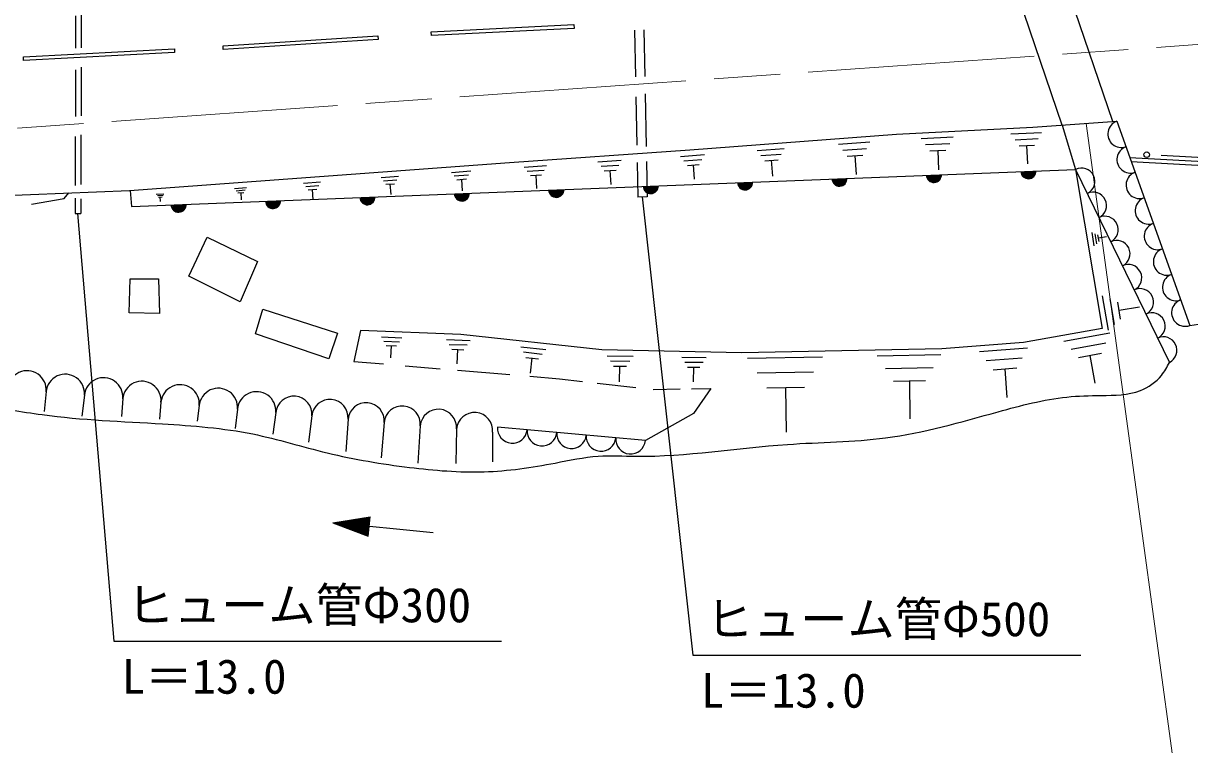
# Model space of a CAD drawing. Units: millimetres, scale not verified. Extents: x 40000 to 680000, y 20000 to 380000.
# Drawn here: x 95564 to 157361, y 245128 to 283368 of the extents above; entities that cross this region are included whole.
import ezdxf
from ezdxf.enums import TextEntityAlignment as Align

# ---------------------------------------------------------------- set-up
doc = ezdxf.new("R2010")
doc.units = ezdxf.units.MM
doc.header["$LTSCALE"] = 1000
doc.linetypes.add('CHAIN', pattern=[18.5, 12, -1.5, 3.5, -1.5])
for name, color, linetype, lineweight in [('M-BGD', 7, 'Continuous', 25), ('M-BMK', 2, 'CHAIN', 13), ('M-STR-STR3', 7, 'Continuous', 25), ('M-TTL-TXT', 7, 'Continuous', 13)]:
    doc.layers.add(name, color=color, linetype=linetype, lineweight=lineweight)
doc.styles.add('ＭＳ ゴシック', font='')
doc.styles.get('ＭＳ ゴシック').set_extended_font_data('MS Gothic')

msp = doc.modelspace()

# ---------------------------------------------------------------- linework, layer by layer
at = {"layer": 'M-BGD'}
for p, q in [((153288, 278163), (149948, 288004)), ((150606, 277975), (147224, 287940)), ((98332, 283772), (98329, 282045)), ((98633, 283821), (98629, 282070)), ((117179, 282918), (124739, 283301)), ((124749, 283101), (117190, 282718)), ((124739, 283301), (124749, 283101)), ((106146, 282175), (114354, 282710)), ((114367, 282510), (106159, 281975)), ((114354, 282710), (114367, 282510)), ((117190, 282718), (117179, 282918)), ((127948, 283003), (127997, 280533)), ((128448, 283028), (128496, 280557)), ((95571, 281596), (103570, 282014)), ((103581, 281814), (95581, 281396)), ((103570, 282014), (103581, 281814)), ((106159, 281975), (106146, 282175)), ((95581, 281396), (95571, 281596)), ((98326, 280902), (98321, 278422)), ((98626, 281048), (98621, 278471)), ((128018, 279471), (128067, 276916)), ((128515, 279627), (128569, 276834)), ((149052, 277866), (153502, 278178)), ((153502, 278178), (157361, 267348)), ((130879, 276653), (141833, 277493)), ((141833, 277493), (149052, 277866)), ((147887, 277507), (149517, 277587)), ((150606, 277975), (151314, 275627)), ((98318, 277376), (98312, 274774)), ((98618, 277449), (98612, 274822)), ((138747, 276957), (140417, 277087)), ((143137, 277267), (144837, 277347)), ((143367, 276937), (144647, 276997)), ((148107, 277197), (149337, 277257)), ((148327, 276877), (149147, 276917)), ((148787, 275917), (148737, 276897)), ((121326, 275999), (130879, 276653)), ((130387, 276317), (131647, 276417)), ((134447, 276627), (135867, 276737)), ((134647, 276357), (135717, 276437)), ((138987, 276647), (140237, 276737)), ((139217, 276327), (140047, 276387)), ((139707, 275357), (139637, 276357)), ((143597, 276607), (144447, 276647)), ((144077, 275607), (144027, 276627)), ((154188, 276255), (177278, 274964)), ((158881, 276196), (155842, 276362)), ((101192, 274506), (121326, 275999)), ((101292, 273656), (151314, 275627)), ((122107, 275747), (123287, 275827)), ((126007, 276017), (127237, 276107)), ((126177, 275787), (127107, 275847)), ((128086, 275985), (128121, 274157)), ((128585, 276036), (128621, 274167)), ((130567, 276077), (131517, 276157)), ((130747, 275837), (131377, 275887)), ((131117, 275107), (131067, 275867)), ((134847, 276087), (135557, 276137)), ((135267, 275257), (135207, 276117)), ((151314, 275627), (156288, 265396)), ((151314, 275627), (152732, 267198)), ((154260, 276051), (177280, 274764)), ((114517, 275187), (115447, 275257)), ((114647, 275017), (115347, 275067)), ((118247, 275467), (119267, 275547)), ((118397, 275277), (119157, 275337)), ((118537, 275077), (119047, 275117)), ((118837, 274487), (118797, 275097)), ((122267, 275527), (123157, 275587)), ((122427, 275297), (123027, 275337)), ((122777, 274607), (122727, 275317)), ((126347, 275547), (126967, 275587)), ((126707, 274827), (126657, 275567)), ((93444, 274194), (101192, 274506)), ((101222, 274508), (101292, 273656)), ((106757, 274617), (107387, 274667)), ((106847, 274497), (107317, 274537)), ((106937, 274377), (107247, 274407)), ((107117, 274017), (107097, 274397)), ((110407, 274887), (111317, 274957)), ((110537, 274717), (111217, 274767)), ((110657, 274547), (111117, 274577)), ((110927, 274017), (110887, 274567)), ((114777, 274837), (115237, 274867)), ((115047, 274297), (115007, 274857)), ((95988, 273787), (97731, 274080)), ((97731, 274080), (97978, 274377)), ((98311, 274093), (98309, 273289)), ((98611, 274069), (98609, 273288)), ((102607, 274307), (103007, 274337)), ((102667, 274237), (102967, 274257)), ((102717, 274157), (102917, 274177)), ((102837, 273927), (102817, 274167)), ((128621, 274167), (128121, 274157)), ((98309, 273289), (98609, 273288)), ((104325, 269970), (105297, 272030)), ((105297, 272030), (107978, 270747)), ((152307, 271577), (152187, 272277)), ((152437, 271687), (152347, 272217)), ((152557, 271797), (152497, 272147)), ((152947, 272047), (152527, 271977)), ((107978, 270747), (107046, 268610)), ((101177, 268027), (101216, 269815)), ((101216, 269815), (102731, 269815)), ((102731, 269815), (102770, 267988)), ((107046, 268610), (104325, 269970)), ((153057, 267107), (152747, 268917)), ((107862, 266900), (108250, 268221)), ((108250, 268221), (112215, 266939)), ((153377, 267397), (153147, 268757)), ((153697, 267687), (153547, 268587)), ((154707, 268317), (153627, 268137)), ((157361, 267348), (163056, 268220)), ((102770, 267988), (101177, 268027)), ((113429, 267084), (113071, 265447)), ((118750, 266880), (113429, 267084)), ((152732, 267198), (148549, 266448)), ((150687, 266527), (153137, 266967)), ((111748, 265578), (107862, 266900)), ((112215, 266939), (111748, 265578)), ((114537, 266747), (115627, 266697)), ((114667, 266527), (115487, 266487)), ((117977, 266607), (119237, 266557)), ((126219, 266061), (118750, 266880)), ((148549, 266448), (144226, 266112)), ((151087, 266097), (152917, 266427)), ((114787, 266297), (115337, 266277)), ((115037, 265637), (115067, 266287)), ((118127, 266347), (119077, 266317)), ((118267, 266087), (118907, 266067)), ((118557, 265317), (118587, 266077)), ((121917, 266227), (123247, 266077)), ((122057, 265947), (123057, 265837)), ((133636, 265908), (126219, 266061)), ((126497, 265747), (127867, 265727)), ((144226, 266112), (133636, 265908)), ((140807, 265747), (144177, 265807)), ((146227, 265967), (148767, 266167)), ((151477, 265657), (152697, 265877)), ((152347, 264297), (152087, 265767)), ((113071, 265447), (114651, 265314)), ((115797, 265217), (117645, 265061)), ((122197, 265657), (122857, 265587)), ((122437, 264827), (122527, 265627)), ((126667, 265477), (127697, 265457)), ((126827, 265197), (127517, 265187)), ((127157, 264367), (127177, 265197)), ((130447, 265667), (131737, 265647)), ((130607, 265407), (131577, 265397)), ((130757, 265147), (131407, 265137)), ((131067, 264367), (131087, 265147)), ((133937, 265617), (137907, 265687)), ((141247, 265077), (143777, 265127)), ((146587, 265487), (148487, 265637)), ((118564, 264983), (121336, 264749)), ((122392, 264660), (123968, 264526)), ((123968, 264526), (125185, 264388)), ((134447, 264837), (137427, 264887)), ((146947, 264997), (148207, 265097)), ((147697, 263527), (147577, 265047)), ((125962, 264300), (128012, 264068)), ((128930, 263964), (130360, 263987)), ((130961, 263997), (131999, 264015)), ((131999, 264015), (131079, 262685)), ((134957, 264047), (136947, 264087)), ((135997, 261687), (135957, 264067)), ((141677, 264407), (143367, 264437)), ((142557, 262397), (142527, 264427)), ((96774, 263842), (96669, 262798)), ((98801, 263656), (98667, 262537)), ((100828, 263471), (100764, 262530)), ((102856, 263285), (102783, 262383)), ((104883, 263100), (104781, 262270)), ((106910, 262915), (106780, 261890)), ((108937, 262729), (108792, 261581)), ((131079, 262685), (128521, 261252)), ((110852, 262556), (110670, 261172)), ((112767, 262383), (112654, 260673)), ((114681, 262209), (114519, 260335)), ((116596, 262036), (116468, 260047)), ((118511, 261863), (118487, 260026)), ((120426, 261690), (120422, 260117)), ((128521, 261252), (120694, 261968)), ((111968, 256881), (113941, 257204)), ((113130, 256442), (113194, 257082)), ((113178, 256423), (113245, 257090)), ((113227, 256405), (113296, 257098)), ((113275, 256387), (113347, 257107)), ((113323, 256369), (113398, 257115)), ((113372, 256350), (113449, 257123)), ((113420, 256332), (113500, 257132)), ((113469, 256314), (113551, 257140)), ((113517, 256295), (113602, 257148)), ((113566, 256277), (113654, 257157)), ((113614, 256259), (113705, 257165)), ((113662, 256240), (113756, 257174)), ((113711, 256222), (113807, 257182)), ((113759, 256204), (113858, 257190)), ((113808, 256185), (113909, 257199)), ((113838, 256174), (113941, 257204)), ((117271, 256351), (111968, 256881)), ((111968, 256881), (113838, 256174)), ((112016, 256863), (112019, 256889)), ((112065, 256844), (112070, 256898)), ((112113, 256826), (112121, 256906)), ((112161, 256808), (112172, 256915)), ((112210, 256790), (112223, 256923)), ((112258, 256771), (112274, 256931)), ((112307, 256753), (112325, 256940)), ((112355, 256735), (112376, 256948)), ((112403, 256716), (112427, 256956)), ((112452, 256698), (112479, 256965)), ((112500, 256680), (112530, 256973)), ((112549, 256661), (112581, 256981)), ((112597, 256643), (112632, 256990)), ((112646, 256625), (112683, 256998)), ((112694, 256607), (112734, 257006)), ((112742, 256588), (112785, 257015)), ((112791, 256570), (112836, 257023)), ((112839, 256552), (112887, 257032)), ((112888, 256533), (112938, 257040)), ((112936, 256515), (112989, 257048)), ((112985, 256497), (113041, 257057)), ((113033, 256478), (113092, 257065)), ((113081, 256460), (113143, 257073))]:
    msp.add_line(p, q, dxfattribs=at)
msp.add_circle((155083, 276403), 150, dxfattribs=at)
for centre, radius, start, end in [((153744, 277501), 718, 109.61209, 289.61209), ((154226, 276147), 718, 109.61209, 289.61209), ((151625, 274987), 711, 295.92846, 115.92846), ((138809, 275134), 400, 182.2559, 2.2559), ((138809, 275134), 400, 182.2559, 2.2559), ((138809, 275134), 350, 182.2559, 2.2559), ((138809, 275134), 300, 182.2559, 2.2559), ((138809, 275134), 250, 182.2559, 2.2559), ((138809, 275134), 200, 182.2559, 2.2559), ((138809, 275134), 150, 182.2559, 2.2559), ((138809, 275134), 100, 182.2559, 2.2559), ((138809, 275134), 50, 182.2559, 2.2559), ((143811, 275331), 400, 182.2559, 2.2559), ((143811, 275331), 400, 182.2559, 2.2559), ((143811, 275331), 350, 182.2559, 2.2559), ((143811, 275331), 300, 182.2559, 2.2559), ((143811, 275331), 250, 182.2559, 2.2559), ((143811, 275331), 200, 182.2559, 2.2559), ((143811, 275331), 150, 182.2559, 2.2559), ((143811, 275331), 100, 182.2559, 2.2559), ((143811, 275331), 50, 182.2559, 2.2559), ((148813, 275528), 400, 182.2559, 2.2559), ((148813, 275528), 400, 182.2559, 2.2559), ((148813, 275528), 350, 182.2559, 2.2559), ((148813, 275528), 300, 182.2559, 2.2559), ((148813, 275528), 250, 182.2559, 2.2559), ((148813, 275528), 200, 182.2559, 2.2559), ((148813, 275528), 150, 182.2559, 2.2559), ((148813, 275528), 100, 182.2559, 2.2559), ((148813, 275528), 50, 182.2559, 2.2559), ((154708, 274793), 718, 109.61209, 289.61209), ((123802, 274543), 400, 182.2559, 2.2559), ((123802, 274543), 400, 182.2559, 2.2559), ((123802, 274543), 350, 182.2559, 2.2559), ((123802, 274543), 300, 182.2559, 2.2559), ((123802, 274543), 250, 182.2559, 2.2559), ((123802, 274543), 200, 182.2559, 2.2559), ((123802, 274543), 150, 182.2559, 2.2559), ((123802, 274543), 100, 182.2559, 2.2559), ((123802, 274543), 50, 182.2559, 2.2559), ((128804, 274740), 400, 182.2559, 2.2559), ((128804, 274740), 400, 182.2559, 2.2559), ((128804, 274740), 350, 182.2559, 2.2559), ((128804, 274740), 300, 182.2559, 2.2559), ((128804, 274740), 250, 182.2559, 2.2559), ((128804, 274740), 200, 182.2559, 2.2559), ((128804, 274740), 150, 182.2559, 2.2559), ((128804, 274740), 100, 182.2559, 2.2559), ((128804, 274740), 50, 182.2559, 2.2559), ((133806, 274937), 400, 182.2559, 2.2559), ((133806, 274937), 400, 182.2559, 2.2559), ((133806, 274937), 350, 182.2559, 2.2559), ((133806, 274937), 300, 182.2559, 2.2559), ((133806, 274937), 250, 182.2559, 2.2559), ((133806, 274937), 200, 182.2559, 2.2559), ((133806, 274937), 150, 182.2559, 2.2559), ((133806, 274937), 100, 182.2559, 2.2559), ((133806, 274937), 50, 182.2559, 2.2559), ((152247, 273708), 711, 295.92846, 115.92846), ((103793, 273755), 400, 182.2559, 2.2559), ((103793, 273755), 400, 182.2559, 2.2559), ((103793, 273755), 350, 182.2559, 2.2559), ((103793, 273755), 300, 182.2559, 2.2559), ((103793, 273755), 250, 182.2559, 2.2559), ((108795, 273952), 400, 182.2559, 2.2559), ((108795, 273952), 400, 182.2559, 2.2559), ((108795, 273952), 350, 182.2559, 2.2559), ((108795, 273952), 300, 182.2559, 2.2559), ((108795, 273952), 250, 182.2559, 2.2559), ((108795, 273952), 200, 182.2559, 2.2559), ((108795, 273952), 150, 182.2559, 2.2559), ((108795, 273952), 100, 182.2559, 2.2559), ((108795, 273952), 50, 182.2559, 2.2559), ((113797, 274149), 400, 182.2559, 2.2559), ((113797, 274149), 400, 182.2559, 2.2559), ((113797, 274149), 350, 182.2559, 2.2559), ((113797, 274149), 300, 182.2559, 2.2559), ((113797, 274149), 250, 182.2559, 2.2559), ((113797, 274149), 200, 182.2559, 2.2559), ((113797, 274149), 150, 182.2559, 2.2559), ((113797, 274149), 100, 182.2559, 2.2559), ((113797, 274149), 50, 182.2559, 2.2559), ((118799, 274346), 400, 182.2559, 2.2559), ((118799, 274346), 400, 182.2559, 2.2559), ((118799, 274346), 350, 182.2559, 2.2559), ((118799, 274346), 300, 182.2559, 2.2559), ((118799, 274346), 250, 182.2559, 2.2559), ((118799, 274346), 200, 182.2559, 2.2559), ((118799, 274346), 150, 182.2559, 2.2559), ((118799, 274346), 100, 182.2559, 2.2559), ((118799, 274346), 50, 182.2559, 2.2559), ((155191, 273440), 718, 109.61209, 289.61209), ((103793, 273755), 200, 182.2559, 2.2559), ((103793, 273755), 150, 182.2559, 2.2559), ((103793, 273755), 100, 182.2559, 2.2559), ((103793, 273755), 50, 182.2559, 2.2559), ((152869, 272430), 711, 295.92846, 115.92846), ((155673, 272086), 718, 109.61209, 289.61209), ((153490, 271151), 711, 295.92846, 115.92846), ((156155, 270732), 718, 109.61209, 289.61209), ((154112, 269872), 711, 295.92846, 115.92846), ((156638, 269379), 718, 109.61209, 289.61209), ((154734, 268593), 711, 295.92846, 115.92846), ((157120, 268025), 718, 109.61209, 289.61209), ((155355, 267314), 711, 295.92846, 115.92846), ((155977, 266036), 711, 295.92846, 115.92846), ((95760, 263934), 1018, 354.77459, 174.77459), ((97788, 263749), 1018, 354.77459, 174.77459), ((99815, 263563), 1018, 354.77459, 174.77459), ((101842, 263378), 1018, 354.77459, 174.77459), ((103869, 263193), 1018, 354.77459, 174.77459), ((105896, 263007), 1018, 354.77459, 174.77459), ((107924, 262822), 1018, 354.77459, 174.77459), ((109894, 262643), 961, 354.83017, 174.83017), ((111809, 262469), 961, 354.83017, 174.83017), ((113724, 262296), 961, 354.83017, 174.83017), ((115639, 262123), 961, 354.83017, 174.83017), ((117553, 261950), 961, 354.83017, 174.83017), ((119468, 261776), 961, 354.83017, 174.83017), ((121476, 261897), 786, 174.77181, 354.77181), ((123042, 261754), 786, 174.77181, 354.77181), ((124607, 261610), 786, 174.77181, 354.77181), ((126173, 261467), 786, 174.77181, 354.77181), ((127738, 261324), 786, 174.77181, 354.77181)]:
    msp.add_arc(centre, radius, start, end, dxfattribs=at)
msp.add_open_spline([(62675, 267356), (64206, 267313), (65736, 267270), (67298, 267373), (68531, 267454), (69783, 267626), (70945, 267316), (71436, 267186), (71910, 266969), (72364, 266721), (72955, 266397), (73512, 266018), (74110, 265741), (75464, 265114), (77029, 265009), (78556, 264858), (80711, 264645), (82791, 264340), (84878, 263900), (86538, 263550), (88201, 263115), (89891, 263038), (91004, 262987), (92129, 263092), (93243, 263038), (94354, 262985), (95454, 262775), (96558, 262624), (98676, 262334), (100809, 262262), (102945, 262136), (104547, 262042), (106151, 261916), (107716, 261598), (109045, 261327), (110346, 260917), (111667, 260597), (113101, 260249), (114559, 260008), (116027, 259828), (117340, 259667), (118661, 259555), (119977, 259597), (121241, 259637), (122499, 259820), (123748, 260059), (124505, 260203), (125258, 260368), (126021, 260421), (126685, 260467), (127356, 260428), (128026, 260421), (130712, 260390), (133367, 260860), (136049, 261046), (137784, 261166), (139530, 261168), (141243, 261392), (143261, 261657), (145233, 262232), (147217, 262777), (148420, 263108), (149627, 263429), (150853, 263557), (151453, 263619), (152057, 263636), (152671, 263643), (153377, 263652), (154095, 263649), (154749, 263903), (155178, 264070), (155581, 264347), (155866, 264706), (156034, 264917), (156161, 265157), (156288, 265396)], degree=3, knots=[0, 0, 0, 0, 1, 1, 1, 2, 2, 2, 3, 3, 3, 4, 4, 4, 5, 5, 5, 6, 6, 6, 7, 7, 7, 8, 8, 8, 9, 9, 9, 10, 10, 10, 11, 11, 11, 12, 12, 12, 13, 13, 13, 14, 14, 14, 15, 15, 15, 16, 16, 16, 17, 17, 17, 18, 18, 18, 19, 19, 19, 20, 20, 20, 21, 21, 21, 22, 22, 22, 23, 23, 23, 24, 24, 24, 25, 25, 25, 25], dxfattribs=at)
at = {"layer": 'M-BMK'}
msp.add_line((63338, 275558), (161092, 282479), dxfattribs=at)
at = {"layer": 'M-STR-STR3'}
for p, q in [((128350, 274162), (131041, 249872)), ((98442, 273288), (100354, 250611)), ((100354, 250611), (120901, 250611)), ((131041, 249872), (151588, 249872))]:
    msp.add_line(p, q, dxfattribs=at)
at = {"layer": 'M-TTL-TXT'}
msp.add_line((151878, 278064), (157066, 239989), dxfattribs=at)

# ---------------------------------------------------------------- texts
at = {"layer": 'M-STR-STR3', "style": 'ＭＳ ゴシック'}
for s, p in [('ヒューム管Φ300', (101045, 251065)), ('ヒューム管Φ500', (131732, 250326)), ('L＝13.0', (100776, 247279)), ('L＝13.0', (131463, 246539))]:
    msp.add_text(s, height=1833, dxfattribs=at).set_placement(p, align=Align.BOTTOM_LEFT)

doc.saveas('drawing.dxf')
